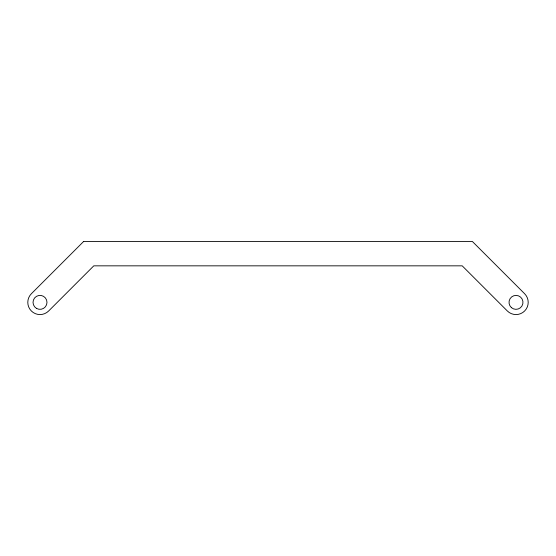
<?xml version="1.0" encoding="UTF-8"?>
<svg xmlns="http://www.w3.org/2000/svg" width="556" height="556" viewBox="0 0 556 556"><rect width="100%" height="100%" fill="white"/><g stroke="black" fill="none" stroke-linecap="round" stroke-linejoin="round"><path stroke-width="0.83" d="M83.678 241.429L31.372 293.735A12.204 12.204 0 0 0 31.372 310.999A12.204 12.204 0 0 0 48.636 310.999L93.79 265.837L462.21 265.837L507.364 310.999A12.204 12.204 0 0 0 524.628 310.999A12.204 12.204 0 0 0 524.628 293.735L472.322 241.429L83.678 241.429M36.515 308.406A6.971 6.971 0 0 0 46.982 302.367A6.971 6.971 0 0 0 36.515 296.327A6.971 6.971 0 0 0 36.515 308.406M511.395 307.607A6.971 6.971 0 0 0 522.835 303.729A6.971 6.971 0 0 0 513.751 295.764A6.971 6.971 0 0 0 511.395 307.607"/></g></svg>
